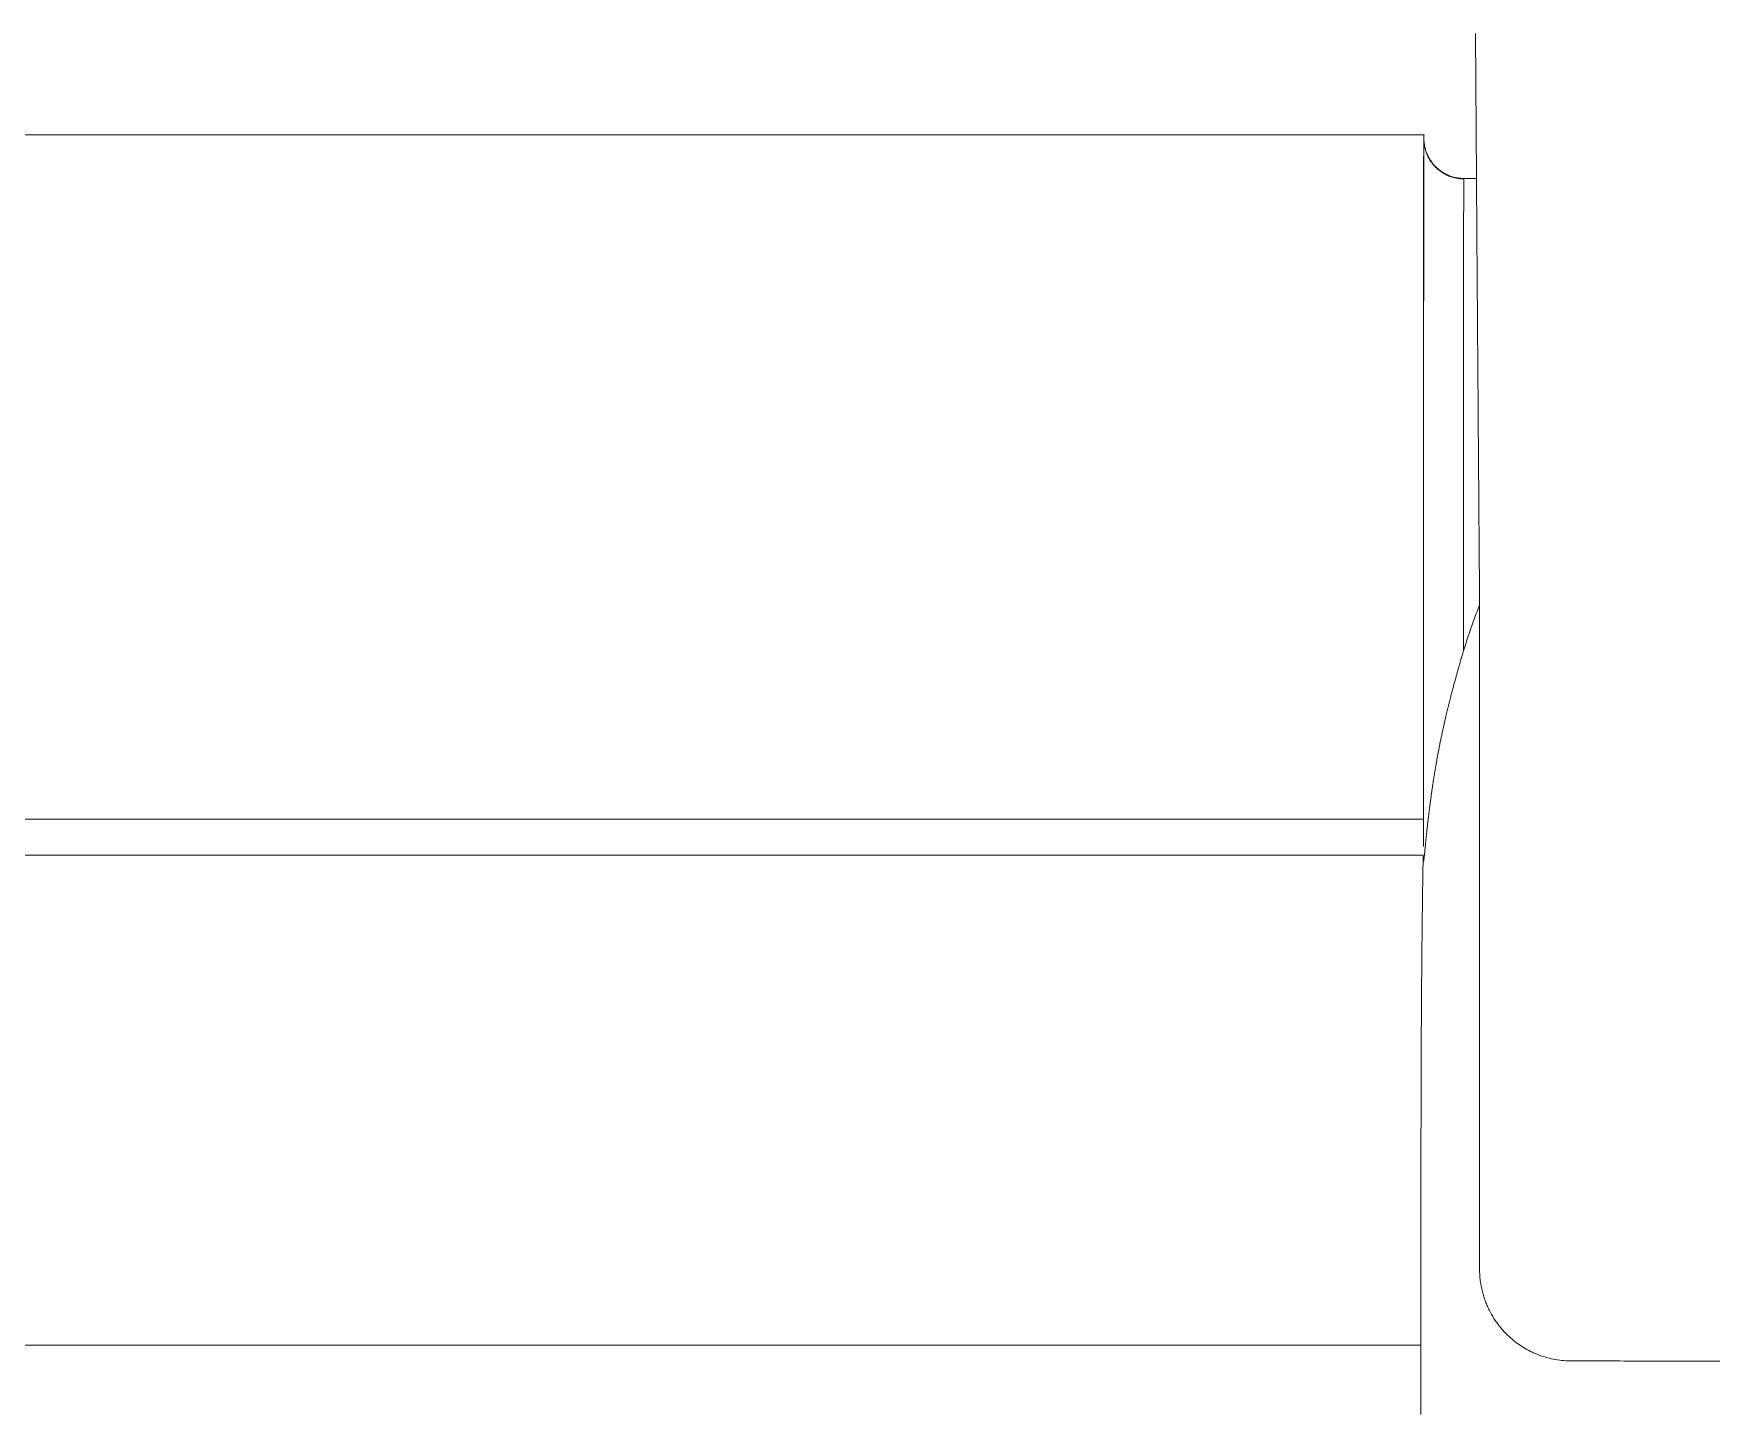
# Model space of a CAD drawing. Header units: millimetres. Extents: x 742 to 1164, y 383 to 613.
# Drawn here: x 850.4 to 943, y 475.1 to 551.3 of the extents above; entities that cross this region are included whole.
import ezdxf

# ---------------------------------------------------------------- set-up
doc = ezdxf.new("R2010")
doc.units = ezdxf.units.MM
doc.layers.add('core', color=7, linetype='Continuous', lineweight=20)

msp = doc.modelspace()

# ---------------------------------------------------------------- linework, layer by layer
at = {"layer": 'core', "lineweight": 18}
for p, q in [((929.95, 551.274), (930.008, 543.287)), ((927.115, 545.699), (827.026, 545.699)), ((930.008, 543.287), (929.317, 543.287)), ((930.179, 519.763), (930.179, 483.163)), ((926.942, 478.967), (827.192, 478.967)), ((926.942, 478.967), (926.942, 475.148))]:
    msp.add_line(p, q, dxfattribs=at)
at = {"layer": 'core', "lineweight": 13}
msp.add_line((827.049, 507.96), (927.09, 507.96), dxfattribs=at)
for points, knots in [([(927.113, 545.629), (927.113, 545.625), (927.11, 545.591), (927.108, 545.524), (927.105, 545.431), (927.103, 545.343), (927.102, 545.268), (927.102, 545.205), (927.101, 545.155), (927.101, 545.106), (927.1, 545.054), (927.099, 544.936), (927.097, 544.723), (927.095, 544.385), (927.093, 543.999), (927.091, 543.576), (927.09, 543.105), (927.089, 542.59), (927.088, 542.032), (927.088, 541.432), (927.088, 540.794), (927.088, 540.116), (927.088, 539.397), (927.088, 538.636), (927.088, 537.834), (927.087, 536.985), (927.087, 536.085), (927.087, 535.134), (927.087, 534.13), (927.086, 533.081), (927.086, 531.986), (927.086, 530.862), (927.085, 529.72), (927.085, 528.578), (927.085, 527.437), (927.085, 526.511), (927.085, 525.808), (927.085, 525.331), (927.085, 524.853), (927.085, 524.357), (927.085, 523.823), (927.085, 523.244), (927.085, 522.618), (927.085, 521.947), (927.085, 521.217), (927.085, 520.428), (927.085, 519.56), (927.085, 518.607), (927.085, 517.565), (927.085, 516.45), (927.084, 515.26), (927.084, 513.993), (927.083, 512.675), (927.083, 511.309), (927.082, 509.957), (927.082, 509.047), (927.081, 508.611)], [0, 0, 0, 0, 0.00167, 0.014817, 0.027003, 0.038232, 0.048508, 0.055914, 0.062736, 0.069301, 0.075884, 0.082487, 0.112185, 0.14225, 0.169402, 0.196747, 0.223717, 0.250221, 0.276731, 0.302764, 0.328322, 0.353652, 0.378984, 0.403867, 0.428753, 0.453642, 0.478534, 0.503879, 0.529224, 0.554567, 0.57991, 0.605251, 0.62975, 0.653545, 0.676636, 0.699022, 0.708307, 0.717465, 0.726496, 0.735537, 0.745436, 0.756342, 0.767546, 0.779644, 0.792635, 0.80652, 0.821298, 0.837946, 0.855598, 0.874252, 0.893906, 0.914558, 0.936208, 0.957533, 0.979743, 1, 1, 1, 1]), ([(929.317, 543.287), (929.315, 543.287), (929.313, 543.068), (929.309, 542.486), (929.306, 542.121), (929.305, 541.921), (929.304, 541.817), (929.304, 541.764), (929.303, 541.737), (929.303, 541.723), (929.303, 541.716), (929.303, 541.713), (929.303, 541.711), (929.303, 541.71), (929.303, 541.71), (929.303, 541.71), (929.303, 541.71), (929.303, 541.71), (929.303, 541.71), (929.303, 541.71), (929.303, 541.649), (929.302, 541.577), (929.302, 541.406), (929.301, 541.307), (929.301, 541.077), (929.3, 540.947), (929.3, 540.65), (929.3, 540.484), (929.299, 540.11), (929.299, 539.902), (929.299, 539.438), (929.299, 539.181), (929.299, 538.613), (929.299, 538.301), (929.298, 537.785), (929.298, 537.606), (929.298, 537.323), (929.298, 537.179), (929.298, 537.005), (929.298, 536.916), (929.298, 536.871), (929.298, 536.849), (929.298, 536.838), (929.298, 536.832), (929.298, 536.829), (929.298, 536.828), (929.298, 536.827), (929.298, 536.827), (929.298, 536.827), (929.298, 536.827), (929.298, 536.827), (929.298, 536.41), (929.298, 535.956), (929.298, 534.966), (929.298, 534.43), (929.298, 533.265), (929.298, 532.636), (929.298, 531.275), (929.298, 530.544), (929.298, 528.969), (929.297, 527.703), (929.297, 526.299), (929.297, 525.331), (929.297, 524.831), (929.297, 523.281), (929.296, 522.181), (929.296, 519.831), (929.296, 518.581), (929.295, 517.248)], [0, 0, 0, 0, 0.125, 0.1875, 0.21875, 0.234375, 0.242188, 0.246094, 0.248047, 0.249023, 0.249512, 0.249756, 0.249878, 0.249939, 0.249969, 0.249985, 0.249992, 0.249996, 0.249996, 0.25, 0.25, 0.28125, 0.28125, 0.3125, 0.3125, 0.34375, 0.34375, 0.375, 0.375, 0.40625, 0.40625, 0.4375, 0.4375, 0.46875, 0.46875, 0.484375, 0.484375, 0.492188, 0.496094, 0.498047, 0.499023, 0.499512, 0.499756, 0.499878, 0.499939, 0.499969, 0.499985, 0.499992, 0.499996, 0.499996, 0.5, 0.5, 0.5625, 0.5625, 0.625, 0.625, 0.6875, 0.6875, 0.75, 0.75, 0.8125, 0.84375, 0.84375, 0.875, 0.875, 0.9375, 0.9375, 1, 1, 1, 1])]:
    msp.add_open_spline(points, degree=3, knots=knots, dxfattribs=at)
at = {"layer": 'core', "lineweight": 18}
for points, knots in [([(927.09, 507.96), (927.09, 508), (927.09, 508.08), (927.09, 508.201), (927.09, 508.323), (927.09, 508.445), (927.09, 508.568), (927.09, 508.691), (927.091, 508.816), (927.091, 508.941), (927.091, 509.066), (927.091, 509.192), (927.091, 509.319), (927.091, 509.446), (927.091, 509.574), (927.091, 509.703), (927.091, 509.832), (927.091, 509.962), (927.092, 510.092), (927.092, 510.223), (927.092, 510.355), (927.092, 510.487), (927.092, 510.62), (927.092, 510.754), (927.092, 510.888), (927.092, 511.022), (927.092, 511.158), (927.092, 511.293), (927.092, 511.43), (927.092, 511.567), (927.093, 511.704), (927.093, 511.842), (927.093, 511.981), (927.093, 512.12), (927.093, 512.26), (927.093, 512.4), (927.093, 512.541), (927.093, 512.683), (927.093, 512.825), (927.093, 512.967), (927.093, 513.11), (927.093, 513.254), (927.093, 513.398), (927.093, 513.543), (927.094, 513.688), (927.094, 513.833), (927.094, 513.98), (927.094, 514.126), (927.094, 514.273), (927.094, 514.421), (927.094, 514.569), (927.094, 514.718), (927.094, 514.867), (927.094, 515.017), (927.094, 515.167), (927.094, 515.317), (927.094, 515.468), (927.094, 515.62), (927.094, 515.771), (927.094, 515.924), (927.094, 516.077), (927.094, 516.23), (927.094, 516.383), (927.094, 516.538), (927.094, 516.692), (927.095, 516.847), (927.095, 517.002), (927.095, 517.158), (927.095, 517.314), (927.095, 517.471), (927.095, 517.628), (927.095, 517.785), (927.095, 517.943), (927.095, 518.101), (927.095, 518.259), (927.095, 518.418), (927.095, 518.577), (927.095, 518.736), (927.095, 518.896), (927.095, 519.056), (927.095, 519.217), (927.095, 519.378), (927.095, 519.539), (927.095, 519.7), (927.095, 519.862), (927.095, 520.024), (927.095, 520.186), (927.095, 520.349), (927.095, 520.512), (927.095, 520.675), (927.095, 520.838), (927.095, 521.002), (927.095, 521.166), (927.095, 521.33), (927.095, 521.494), (927.095, 521.659), (927.095, 521.824), (927.095, 521.989), (927.095, 522.154), (927.095, 522.32), (927.095, 522.485), (927.095, 522.651), (927.095, 522.817), (927.095, 522.983), (927.095, 523.15), (927.095, 523.316), (927.095, 523.483), (927.095, 523.65), (927.095, 524.071), (927.095, 524.778), (927.095, 525.791), (927.095, 526.888), (927.095, 528.062), (927.095, 529.301), (927.095, 530.597), (927.095, 531.935), (927.095, 533.303), (927.095, 534.682), (927.096, 536.143), (927.096, 537.573), (927.096, 538.884), (927.097, 539.962), (927.097, 540.837), (927.097, 541.541), (927.098, 542.099), (927.098, 542.532), (927.098, 542.859), (927.098, 543.091), (927.098, 543.241), (927.098, 543.326), (927.099, 543.401), (927.099, 543.512), (927.1, 543.69), (927.101, 543.927), (927.102, 544.209), (927.104, 544.52), (927.106, 544.841), (927.107, 545.043), (927.108, 545.155), (927.108, 545.187), (927.109, 545.219), (927.109, 545.249), (927.109, 545.278), (927.109, 545.306), (927.11, 545.333), (927.11, 545.359), (927.11, 545.384), (927.11, 545.408), (927.111, 545.431), (927.111, 545.453), (927.111, 545.474), (927.111, 545.494), (927.112, 545.514), (927.112, 545.532), (927.112, 545.549), (927.112, 545.565), (927.112, 545.58), (927.113, 545.594), (927.113, 545.608), (927.113, 545.62), (927.113, 545.632), (927.113, 545.642), (927.114, 545.652), (927.114, 545.661), (927.114, 545.669), (927.114, 545.675), (927.114, 545.682), (927.114, 545.687), (927.115, 545.691), (927.115, 545.694), (927.115, 545.697), (927.115, 545.699), (927.115, 545.699), (927.115, 545.699)], [0, 0, 0, 0, 0.001757, 0.003525, 0.005303, 0.007093, 0.008894, 0.010705, 0.012528, 0.014361, 0.016205, 0.018061, 0.019927, 0.021804, 0.023692, 0.025591, 0.0275, 0.029421, 0.031353, 0.033295, 0.035249, 0.037213, 0.039188, 0.041174, 0.043171, 0.045179, 0.047198, 0.049228, 0.051268, 0.05332, 0.055382, 0.057456, 0.05954, 0.061635, 0.063741, 0.065858, 0.067986, 0.070125, 0.072274, 0.074435, 0.076606, 0.078789, 0.080982, 0.083186, 0.085401, 0.087627, 0.089863, 0.092111, 0.09437, 0.096639, 0.098919, 0.101211, 0.103513, 0.105826, 0.108149, 0.110484, 0.11283, 0.115186, 0.117554, 0.119932, 0.122321, 0.124721, 0.127132, 0.129554, 0.131987, 0.13443, 0.136885, 0.13935, 0.141826, 0.144313, 0.146811, 0.14932, 0.15184, 0.15437, 0.156912, 0.159464, 0.162028, 0.164602, 0.167187, 0.169783, 0.172389, 0.175007, 0.177636, 0.180275, 0.182925, 0.185587, 0.188259, 0.190942, 0.193636, 0.196341, 0.199056, 0.201783, 0.204521, 0.207269, 0.210028, 0.212799, 0.21558, 0.218372, 0.221175, 0.223989, 0.226814, 0.229649, 0.232496, 0.235353, 0.238222, 0.241101, 0.243992, 0.246893, 0.249805, 0.266054, 0.284238, 0.304357, 0.32641, 0.350398, 0.376318, 0.40417, 0.433954, 0.465672, 0.499325, 0.541165, 0.57919, 0.613403, 0.643803, 0.670389, 0.693164, 0.71213, 0.727287, 0.738633, 0.74617, 0.749895, 0.751922, 0.757819, 0.767587, 0.781226, 0.798736, 0.820115, 0.845365, 0.874486, 0.878101, 0.881714, 0.885325, 0.888935, 0.892543, 0.89615, 0.899755, 0.903358, 0.90696, 0.91056, 0.914158, 0.917754, 0.921349, 0.924942, 0.928533, 0.932123, 0.935711, 0.939297, 0.942882, 0.946465, 0.950046, 0.953626, 0.957204, 0.96078, 0.964354, 0.967927, 0.971497, 0.975067, 0.978634, 0.982199, 0.985763, 0.989325, 0.992885, 0.996444, 1, 1, 1, 1]), ([(929.317, 543.287), (929.239, 543.287), (929.086, 543.296), (928.936, 543.32), (928.786, 543.351), (928.712, 543.371), (928.603, 543.406), (928.566, 543.419), (928.494, 543.446), (928.459, 543.461), (928.354, 543.507), (928.286, 543.541), (928.153, 543.617), (928.089, 543.658), (927.996, 543.725), (927.965, 543.748), (927.905, 543.797), (927.875, 543.821), (927.789, 543.898), (927.735, 543.951), (927.633, 544.064), (927.584, 544.123), (927.516, 544.215), (927.494, 544.246), (927.452, 544.311), (927.431, 544.343), (927.373, 544.443), (927.337, 544.511), (927.274, 544.649), (927.246, 544.72), (927.21, 544.829), (927.198, 544.865), (927.178, 544.939), (927.169, 544.976), (927.143, 545.089), (927.131, 545.165), (927.113, 545.317), (927.103, 545.469), (927.108, 545.623), (927.115, 545.699)], [0, 0, 0, 0, 0.0625, 0.125, 0.125, 0.1875, 0.1875, 0.21875, 0.21875, 0.25, 0.25, 0.3125, 0.3125, 0.375, 0.375, 0.40625, 0.40625, 0.4375, 0.4375, 0.5, 0.5, 0.5625, 0.5625, 0.59375, 0.59375, 0.625, 0.625, 0.6875, 0.6875, 0.75, 0.75, 0.78125, 0.78125, 0.8125, 0.8125, 0.875, 0.875, 0.9375, 1, 1, 1, 1]), ([(929.316, 543.261), (929.207, 543.26), (928.995, 543.275), (928.696, 543.342), (928.435, 543.437), (928.201, 543.555), (928.001, 543.688), (927.835, 543.825), (927.695, 543.963), (927.578, 544.099), (927.483, 544.232), (927.407, 544.353), (927.346, 544.466), (927.294, 544.578), (927.249, 544.693), (927.21, 544.81), (927.177, 544.928), (927.151, 545.046), (927.131, 545.161), (927.121, 545.239), (927.118, 545.274), (927.118, 545.277)], [0, 0, 0, 0, 0.070445, 0.138261, 0.198134, 0.250203, 0.308011, 0.353672, 0.390156, 0.435187, 0.469952, 0.496772, 0.526421, 0.562985, 0.608334, 0.663486, 0.729027, 0.805319, 0.892607, 0.991068, 1, 1, 1, 1]), ([(930.179, 519.763), (930.165, 521.723), (930.152, 523.546), (930.127, 526.942), (930.115, 528.516), (930.094, 531.417), (930.084, 532.744), (930.066, 535.16), (930.058, 536.248), (930.044, 538.192), (930.038, 539.047), (930.03, 540.163), (930.027, 540.507), (930.023, 541.139), (930.019, 541.717), (930.014, 542.407), (930.011, 542.91), (930.009, 543.218), (930.008, 543.287), (930.008, 543.287)], [0, 0, 0, 0, 0.125, 0.125, 0.25, 0.25, 0.375, 0.375, 0.5, 0.5, 0.625, 0.625, 0.6875, 0.6875, 0.75, 0.8125, 0.875, 0.9375, 1, 1, 1, 1]), ([(927.247, 507.08), (927.249, 507.105), (927.254, 507.154), (927.262, 507.229), (927.271, 507.305), (927.279, 507.384), (927.288, 507.465), (927.301, 507.589), (927.32, 507.755), (927.344, 507.96), (927.368, 508.161), (927.392, 508.358), (927.417, 508.552), (927.441, 508.741), (927.466, 508.927), (927.49, 509.11), (927.515, 509.289), (927.54, 509.464), (927.565, 509.635), (927.589, 509.802), (927.614, 509.966), (927.639, 510.126), (927.663, 510.283), (927.688, 510.436), (927.712, 510.585), (927.74, 510.748), (927.77, 510.926), (927.805, 511.123), (927.84, 511.321), (927.877, 511.521), (927.915, 511.723), (927.954, 511.927), (927.994, 512.132), (928.036, 512.339), (928.08, 512.548), (928.125, 512.759), (928.171, 512.971), (928.218, 513.185), (928.274, 513.434), (928.339, 513.711), (928.411, 514.011), (928.482, 514.299), (928.551, 514.574), (928.619, 514.836), (928.685, 515.085), (928.748, 515.321), (928.809, 515.545), (928.867, 515.756), (928.922, 515.954), (928.974, 516.14), (929.024, 516.313), (929.069, 516.474), (929.112, 516.622), (929.151, 516.757), (929.187, 516.88), (929.219, 516.99), (929.248, 517.087), (929.273, 517.172), (929.288, 517.224), (929.295, 517.248)], [0, 0, 0, 0, 0.007084, 0.014356, 0.021816, 0.029464, 0.0373, 0.045324, 0.065497, 0.085306, 0.104753, 0.123839, 0.142564, 0.16093, 0.17894, 0.196595, 0.213899, 0.230851, 0.247455, 0.263711, 0.279621, 0.295186, 0.310408, 0.325287, 0.339824, 0.354021, 0.373048, 0.392272, 0.411696, 0.431319, 0.451144, 0.471172, 0.491404, 0.511839, 0.532478, 0.553319, 0.574363, 0.59561, 0.617058, 0.648232, 0.678139, 0.706779, 0.734153, 0.76026, 0.785101, 0.808676, 0.830985, 0.85203, 0.871809, 0.890322, 0.907571, 0.923554, 0.938273, 0.951725, 0.963913, 0.974834, 0.984489, 0.992878, 1, 1, 1, 1]), ([(927.08, 506.467), (927.082, 506.721), (927.085, 506.973), (927.088, 507.471), (927.089, 507.716), (927.09, 507.96)], [0, 0, 0, 0, 0.5, 0.5, 1, 1, 1, 1]), ([(927.077, 505.983), (927.077, 505.976), (927.077, 505.963), (927.077, 505.943), (927.077, 505.923), (927.077, 505.904), (927.077, 505.886), (927.077, 505.869), (927.078, 505.852), (927.078, 505.836), (927.078, 505.821), (927.078, 505.806), (927.079, 505.792), (927.079, 505.779), (927.08, 505.767), (927.08, 505.755), (927.08, 505.744), (927.081, 505.733), (927.082, 505.718), (927.083, 505.699), (927.085, 505.679), (927.087, 505.665), (927.09, 505.658), (927.093, 505.658), (927.096, 505.664), (927.1, 505.678), (927.104, 505.7), (927.109, 505.73), (927.114, 505.767), (927.119, 505.814), (927.126, 505.87), (927.133, 505.937), (927.141, 506.016), (927.149, 506.101), (927.158, 506.192), (927.168, 506.29), (927.178, 506.397), (927.19, 506.515), (927.202, 506.642), (927.216, 506.779), (927.231, 506.926), (927.241, 507.028), (927.247, 507.08)], [0, 0, 0, 0, 0.009244, 0.018183, 0.026817, 0.035148, 0.04318, 0.050914, 0.058354, 0.065501, 0.07236, 0.078935, 0.085229, 0.091249, 0.096999, 0.102486, 0.107718, 0.112703, 0.117452, 0.130601, 0.142239, 0.152973, 0.163564, 0.174801, 0.187353, 0.203931, 0.223284, 0.24569, 0.271326, 0.30031, 0.334847, 0.374667, 0.419809, 0.470296, 0.519073, 0.572832, 0.631578, 0.695308, 0.76402, 0.83771, 0.916372, 1, 1, 1, 1]), ([(926.943, 483.163), (926.943, 483.23), (926.943, 483.363), (926.943, 483.562), (926.943, 483.76), (926.943, 483.957), (926.943, 484.152), (926.943, 484.347), (926.943, 484.539), (926.943, 484.731), (926.943, 484.921), (926.943, 485.11), (926.943, 485.298), (926.943, 485.484), (926.943, 485.669), (926.943, 485.853), (926.943, 486.035), (926.944, 486.216), (926.944, 486.396), (926.944, 486.575), (926.944, 486.752), (926.944, 486.928), (926.944, 487.103), (926.944, 487.276), (926.944, 487.448), (926.945, 487.619), (926.945, 487.788), (926.945, 487.957), (926.945, 488.124), (926.945, 488.289), (926.945, 488.454), (926.946, 488.617), (926.946, 488.778), (926.946, 488.939), (926.946, 489.098), (926.946, 489.256), (926.946, 489.413), (926.947, 489.568), (926.947, 489.722), (926.947, 489.875), (926.947, 490.026), (926.948, 490.176), (926.948, 490.325), (926.948, 490.473), (926.948, 490.619), (926.948, 490.764), (926.949, 490.907), (926.949, 491.05), (926.949, 491.191), (926.95, 491.331), (926.95, 491.469), (926.95, 491.607), (926.95, 491.742), (926.951, 491.877), (926.951, 492.011), (926.951, 492.143), (926.951, 492.273), (926.952, 492.403), (926.952, 492.531), (926.952, 492.658), (926.953, 492.784), (926.953, 492.908), (926.953, 493.031), (926.954, 493.153), (926.954, 493.273), (926.954, 493.392), (926.955, 493.51), (926.955, 493.627), (926.955, 493.742), (926.956, 493.856), (926.956, 493.969), (926.957, 494.081), (926.957, 494.191), (926.957, 494.3), (926.958, 494.407), (926.958, 494.514), (926.959, 494.753), (926.96, 495.123), (926.963, 495.624), (926.965, 496.119), (926.968, 496.608), (926.97, 497.092), (926.973, 497.571), (926.976, 498.044), (926.98, 498.511), (926.983, 498.973), (926.987, 499.429), (926.991, 499.88), (926.995, 500.325), (926.999, 500.765), (927.003, 501.199), (927.008, 501.628), (927.013, 502.052), (927.018, 502.469), (927.023, 502.882), (927.028, 503.289), (927.033, 503.69), (927.039, 504.086), (927.045, 504.476), (927.051, 504.862), (927.057, 505.241), (927.063, 505.615), (927.068, 505.863), (927.07, 505.986)], [0, 0, 0, 0, 0.008736, 0.017415, 0.026039, 0.034607, 0.043119, 0.051574, 0.059975, 0.068319, 0.076607, 0.084839, 0.093016, 0.101136, 0.109201, 0.117209, 0.125162, 0.133059, 0.1409, 0.148685, 0.156414, 0.164087, 0.171705, 0.179266, 0.186772, 0.194221, 0.201615, 0.208953, 0.216235, 0.223461, 0.230631, 0.237745, 0.244803, 0.251806, 0.258752, 0.265643, 0.272478, 0.279257, 0.28598, 0.292647, 0.299258, 0.305813, 0.312312, 0.318756, 0.325143, 0.331475, 0.337751, 0.343971, 0.350135, 0.356243, 0.362295, 0.368291, 0.374232, 0.380116, 0.385945, 0.391717, 0.397434, 0.403095, 0.4087, 0.414249, 0.419742, 0.425179, 0.430561, 0.435886, 0.441156, 0.446369, 0.451527, 0.456629, 0.461675, 0.466665, 0.471599, 0.476477, 0.4813, 0.486066, 0.490777, 0.495431, 0.50003, 0.522187, 0.544109, 0.565797, 0.587251, 0.608471, 0.629456, 0.650208, 0.670725, 0.691008, 0.711057, 0.730871, 0.750452, 0.769799, 0.788911, 0.807789, 0.826434, 0.844844, 0.86302, 0.880962, 0.89867, 0.916143, 0.933383, 0.950388, 0.96716, 0.983697, 1, 1, 1, 1]), ([(935.182, 478.105), (935.023, 478.106), (934.867, 478.114), (934.56, 478.145), (934.409, 478.167), (933.964, 478.253), (933.676, 478.336), (933.329, 478.471), (933.261, 478.499), (933.158, 478.545), (933.124, 478.56), (933.057, 478.592), (933.023, 478.608), (932.857, 478.69), (932.728, 478.761), (932.476, 478.915), (932.353, 478.998), (932.115, 479.173), (932, 479.267), (931.775, 479.466), (931.666, 479.571), (931.508, 479.739), (931.456, 479.797), (931.379, 479.886), (931.354, 479.916), (931.303, 479.978), (931.279, 480.009), (931.156, 480.166), (931.063, 480.297), (930.886, 480.575), (930.802, 480.721), (930.685, 480.954), (930.647, 481.033), (930.593, 481.157), (930.575, 481.199), (930.54, 481.284), (930.523, 481.327), (930.474, 481.457), (930.443, 481.546), (930.385, 481.729), (930.359, 481.822), (930.31, 482.014), (930.288, 482.112), (930.264, 482.239), (930.259, 482.265), (930.25, 482.316), (930.238, 482.393), (930.226, 482.471), (930.206, 482.627), (930.196, 482.733), (930.183, 482.946), (930.179, 483.054), (930.179, 483.163)], [0, 0, 0, 0, 0.0625, 0.0625, 0.125, 0.125, 0.25, 0.25, 0.28125, 0.28125, 0.296875, 0.296875, 0.3125, 0.3125, 0.375, 0.375, 0.4375, 0.4375, 0.5, 0.5, 0.5625, 0.5625, 0.59375, 0.59375, 0.609375, 0.609375, 0.625, 0.625, 0.6875, 0.6875, 0.75, 0.75, 0.78125, 0.78125, 0.796875, 0.796875, 0.8125, 0.8125, 0.84375, 0.84375, 0.875, 0.875, 0.90625, 0.90625, 0.914062, 0.914062, 0.921875, 0.9375, 0.9375, 0.96875, 0.96875, 1, 1, 1, 1]), ([(968.964, 478.105), (968.395, 478.102), (967.802, 478.1), (967.028, 478.097), (966.871, 478.096), (966.634, 478.095), (966.555, 478.095), (966.395, 478.094), (966.315, 478.094), (965.914, 478.093), (965.589, 478.092), (964.602, 478.088), (963.93, 478.087), (962.553, 478.083), (961.85, 478.081), (960.414, 478.078), (959.68, 478.077), (958.837, 478.076), (958.743, 478.076), (958.555, 478.075), (958.274, 478.075), (957.992, 478.075), (957.426, 478.074), (957.049, 478.074), (955.913, 478.072), (955.151, 478.072), (953.622, 478.071), (952.853, 478.071), (951.694, 478.071), (951.21, 478.071), (950.725, 478.071), (950.531, 478.071), (950.433, 478.071), (950.142, 478.071), (949.949, 478.071), (948.983, 478.072), (948.219, 478.072), (946.708, 478.074), (945.96, 478.075), (944.48, 478.077), (943.748, 478.078), (942.844, 478.08), (942.664, 478.081), (942.394, 478.081), (942.304, 478.081), (942.125, 478.082), (942.036, 478.082), (941.591, 478.083), (941.241, 478.084), (940.203, 478.087), (939.53, 478.088), (938.222, 478.093), (937.587, 478.095), (936.356, 478.1), (935.759, 478.102), (935.182, 478.105)], [0, 0, 0, 0, 0.0625, 0.0625, 0.078125, 0.078125, 0.085937, 0.085937, 0.09375, 0.09375, 0.125, 0.125, 0.1875, 0.1875, 0.25, 0.25, 0.3125, 0.3125, 0.320312, 0.320312, 0.328125, 0.34375, 0.34375, 0.375, 0.375, 0.4375, 0.4375, 0.5, 0.5, 0.53125, 0.539062, 0.539062, 0.546875, 0.546875, 0.5625, 0.5625, 0.625, 0.625, 0.6875, 0.6875, 0.75, 0.75, 0.765625, 0.765625, 0.773437, 0.773437, 0.78125, 0.78125, 0.8125, 0.8125, 0.875, 0.875, 0.9375, 0.9375, 1, 1, 1, 1])]:
    msp.add_open_spline(points, degree=3, knots=knots, dxfattribs=at)
for points in [[(929.295, 517.248), (929.555, 518.11), (929.847, 518.949), (930.179, 519.763)], [(926.942, 478.967), (926.942, 480.366), (926.942, 481.765), (926.942, 483.163)]]:
    msp.add_open_spline(points, degree=3, dxfattribs=at)
at = {"layer": 'core', "lineweight": 13}
msp.add_open_spline([(827.063, 505.99), (860.4, 505.989), (893.737, 505.987), (927.074, 505.986)], degree=3, dxfattribs=at)

doc.saveas('drawing.dxf')
